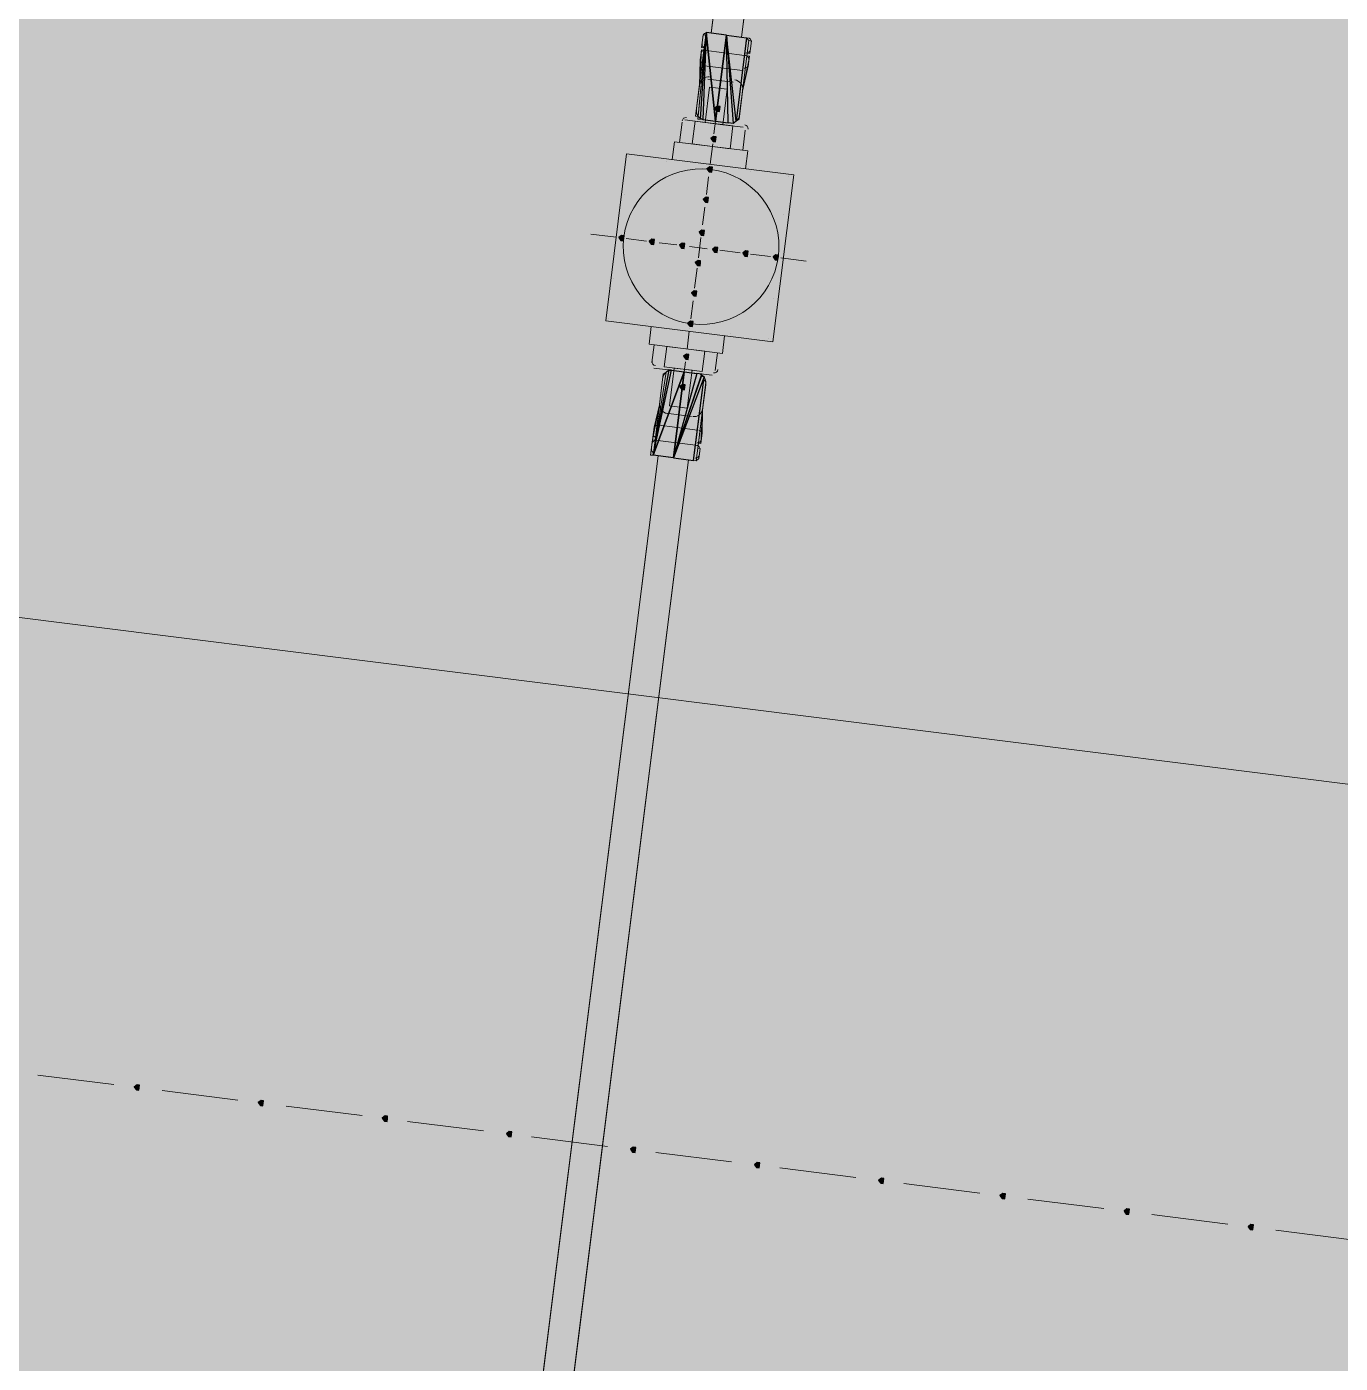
# Model space of a CAD drawing. Header units: metres. Extents: x -4 to 509425, y 7549 to 4732445.
# Drawn here: x 476014.905 to 476019.263, y 4719772.862 to 4719777.297 of the extents above; entities that cross this region are included whole.
import ezdxf

# ---------------------------------------------------------------- set-up
doc = ezdxf.new("R2010")
doc.units = ezdxf.units.M
doc.header["$LTSCALE"] = 0.01
doc.header["$MEASUREMENT"] = 0
doc.layers.get('0').update_dxf_attribs({"lineweight": 0})
for name, color, linetype in [('_SUBESTACIÓN', 1, 'Continuous'), ('NUDO GAROÑA', 211, 'Continuous'), ('SUBESTACION LA VID', 253, 'Continuous')]:
    doc.layers.add(name, color=color, linetype=linetype)

# ---------------------------------------------------------------- blocks, each defined once
blk = doc.blocks.new('A$Cfff6051d')
at = {"layer": 'SUBESTACION LA VID', "transparency": 33554687}
h = blk.add_hatch(color=256, dxfattribs=at)
h.dxf.hatch_style = 2
h.paths.add_polyline_path([(476017.204, 4719777.0247), (476017.2051, 4719777.0331), (476017.1967, 4719777.0342), (476017.1872, 4719777.0268), (476017.1946, 4719777.0174), (476017.203, 4719777.0163)])
h = blk.add_hatch(color=256, dxfattribs=at)
h.dxf.hatch_style = 2
h.paths.add_polyline_path([(476017.1914, 4719776.9239), (476017.1924, 4719776.9323), (476017.184, 4719776.9334), (476017.1746, 4719776.926), (476017.1819, 4719776.9166), (476017.1903, 4719776.9155)])
h = blk.add_hatch(color=256, dxfattribs=at)
h.dxf.hatch_style = 2
h.paths.add_polyline_path([(476017.1787, 4719776.8231), (476017.1798, 4719776.8315), (476017.1714, 4719776.8326), (476017.1619, 4719776.8252), (476017.1693, 4719776.8158), (476017.1777, 4719776.8147)])
h = blk.add_hatch(color=256, dxfattribs=at)
h.dxf.hatch_style = 2
h.paths.add_polyline_path([(476017.1661, 4719776.7223), (476017.1672, 4719776.7307), (476017.1588, 4719776.7318), (476017.1493, 4719776.7244), (476017.1567, 4719776.715), (476017.1651, 4719776.7139)])
h = blk.add_hatch(color=256, dxfattribs=at)
h.dxf.hatch_style = 2
h.paths.add_polyline_path([(476017.1524, 4719776.6131), (476017.1535, 4719776.6215), (476017.1451, 4719776.6226), (476017.1356, 4719776.6152), (476017.143, 4719776.6058), (476017.1514, 4719776.6047)])
h = blk.add_hatch(color=256, dxfattribs=at)
h.dxf.hatch_style = 2
h.paths.add_polyline_path([(476016.8857, 4719776.5954), (476016.8867, 4719776.6038), (476016.8783, 4719776.6048), (476016.8689, 4719776.5975), (476016.8762, 4719776.588), (476016.8846, 4719776.587)])
h = blk.add_hatch(color=256, dxfattribs=at)
h.dxf.hatch_style = 2
h.paths.add_polyline_path([(476016.9865, 4719776.5827), (476016.9875, 4719776.5911), (476016.9791, 4719776.5922), (476016.9697, 4719776.5848), (476016.977, 4719776.5754), (476016.9854, 4719776.5743)])
h = blk.add_hatch(color=256, dxfattribs=at)
h.dxf.hatch_style = 2
h.paths.add_polyline_path([(476017.0873, 4719776.5701), (476017.0883, 4719776.5785), (476017.0799, 4719776.5795), (476017.0705, 4719776.5722), (476017.0778, 4719776.5627), (476017.0862, 4719776.5617)])
h = blk.add_hatch(color=256, dxfattribs=at)
h.dxf.hatch_style = 2
h.paths.add_polyline_path([(476017.1965, 4719776.5564), (476017.1975, 4719776.5648), (476017.1891, 4719776.5658), (476017.1797, 4719776.5585), (476017.187, 4719776.549), (476017.1954, 4719776.548)])
h = blk.add_hatch(color=256, dxfattribs=at)
h.dxf.hatch_style = 2
h.paths.add_polyline_path([(476017.2973, 4719776.5437), (476017.2984, 4719776.5521), (476017.29, 4719776.5532), (476017.2805, 4719776.5459), (476017.2878, 4719776.5364), (476017.2962, 4719776.5353)])
h = blk.add_hatch(color=256, dxfattribs=at)
h.dxf.hatch_style = 2
h.paths.add_polyline_path([(476017.3981, 4719776.5311), (476017.3992, 4719776.5395), (476017.3908, 4719776.5406), (476017.3813, 4719776.5332), (476017.3886, 4719776.5238), (476017.397, 4719776.5227)])
h = blk.add_hatch(color=256, dxfattribs=at)
h.dxf.hatch_style = 2
h.paths.add_polyline_path([(476017.1398, 4719776.5123), (476017.1408, 4719776.5207), (476017.1324, 4719776.5218), (476017.123, 4719776.5144), (476017.1303, 4719776.505), (476017.1387, 4719776.5039)])
h = blk.add_hatch(color=256, dxfattribs=at)
h.dxf.hatch_style = 2
h.paths.add_polyline_path([(476017.1271, 4719776.4115), (476017.1282, 4719776.4199), (476017.1198, 4719776.4209), (476017.1103, 4719776.4136), (476017.1177, 4719776.4041), (476017.1261, 4719776.4031)])
h = blk.add_hatch(color=256, dxfattribs=at)
h.dxf.hatch_style = 2
h.paths.add_polyline_path([(476017.1145, 4719776.3107), (476017.1156, 4719776.3191), (476017.1072, 4719776.3201), (476017.0977, 4719776.3128), (476017.105, 4719776.3033), (476017.1134, 4719776.3023)])
h = blk.add_hatch(color=256, dxfattribs=at)
h.dxf.hatch_style = 2
h.paths.add_polyline_path([(476017.1008, 4719776.2015), (476017.1019, 4719776.2099), (476017.0935, 4719776.2109), (476017.084, 4719776.2036), (476017.0914, 4719776.1941), (476017.0998, 4719776.1931)])
h = blk.add_hatch(color=256, dxfattribs=at)
h.dxf.hatch_style = 2
h.paths.add_polyline_path([(476017.0882, 4719776.1007), (476017.0892, 4719776.1091), (476017.0808, 4719776.1101), (476017.0714, 4719776.1028), (476017.0787, 4719776.0933), (476017.0871, 4719776.0923)])
h = blk.add_hatch(color=256, dxfattribs=at)
h.dxf.hatch_style = 2
h.paths.add_polyline_path([(476015.278, 4719773.7764), (476015.2791, 4719773.7848), (476015.2707, 4719773.7859), (476015.2612, 4719773.7786), (476015.2686, 4719773.7691), (476015.277, 4719773.768)])
h = blk.add_hatch(color=256, dxfattribs=at)
h.dxf.hatch_style = 2
h.paths.add_polyline_path([(476015.6896, 4719773.7248), (476015.6907, 4719773.7332), (476015.6823, 4719773.7343), (476015.6728, 4719773.7269), (476015.6802, 4719773.7175), (476015.6886, 4719773.7164)])
h = blk.add_hatch(color=256, dxfattribs=at)
h.dxf.hatch_style = 2
h.paths.add_polyline_path([(476016.1013, 4719773.6732), (476016.1023, 4719773.6816), (476016.0939, 4719773.6827), (476016.0845, 4719773.6753), (476016.0918, 4719773.6659), (476016.1002, 4719773.6648)])
h = blk.add_hatch(color=256, dxfattribs=at)
h.dxf.hatch_style = 2
h.paths.add_polyline_path([(476016.5129, 4719773.6216), (476016.5139, 4719773.63), (476016.5055, 4719773.6311), (476016.4961, 4719773.6237), (476016.5034, 4719773.6143), (476016.5118, 4719773.6132)])
h = blk.add_hatch(color=256, dxfattribs=at)
h.dxf.hatch_style = 2
h.paths.add_polyline_path([(476016.9245, 4719773.57), (476016.9255, 4719773.5784), (476016.9171, 4719773.5795), (476016.9077, 4719773.5721), (476016.915, 4719773.5627), (476016.9234, 4719773.5616)])
h = blk.add_hatch(color=256, dxfattribs=at)
h.dxf.hatch_style = 2
h.paths.add_polyline_path([(476017.3361, 4719773.5184), (476017.3372, 4719773.5268), (476017.3288, 4719773.5279), (476017.3193, 4719773.5205), (476017.3266, 4719773.5111), (476017.335, 4719773.51)])
h = blk.add_hatch(color=256, dxfattribs=at)
h.dxf.hatch_style = 2
h.paths.add_polyline_path([(476017.7477, 4719773.4668), (476017.7488, 4719773.4752), (476017.7404, 4719773.4763), (476017.7309, 4719773.4689), (476017.7383, 4719773.4595), (476017.7467, 4719773.4584)])
h = blk.add_hatch(color=256, dxfattribs=at)
h.dxf.hatch_style = 2
h.paths.add_polyline_path([(476018.1509, 4719773.4163), (476018.152, 4719773.4247), (476018.1436, 4719773.4257), (476018.1341, 4719773.4184), (476018.1415, 4719773.4089), (476018.1499, 4719773.4079)])
h = blk.add_hatch(color=256, dxfattribs=at)
h.dxf.hatch_style = 2
h.paths.add_polyline_path([(476018.5626, 4719773.3647), (476018.5636, 4719773.3731), (476018.5552, 4719773.3741), (476018.5458, 4719773.3668), (476018.5531, 4719773.3573), (476018.5615, 4719773.3563)])
h = blk.add_hatch(color=256, dxfattribs=at)
h.dxf.hatch_style = 2
h.paths.add_polyline_path([(476018.9742, 4719773.3131), (476018.9752, 4719773.3215), (476018.9668, 4719773.3225), (476018.9574, 4719773.3152), (476018.9647, 4719773.3057), (476018.9731, 4719773.3047)])
at = {"layer": 'SUBESTACION LA VID', "lineweight": 15}
for p, q in [((476076.4761, 4719767.6143), (475978.9986, 4719779.835)), ((476017.3569, 4719778.7206), (476017.1758, 4719777.2757)), ((476017.4577, 4719778.7079), (476017.2766, 4719777.2631)), ((476017.1453, 4719777.2369), (476017.1484, 4719777.2621)), ((476017.159, 4719777.2778), (476017.2934, 4719777.261)), ((476017.3081, 4719777.2421), (476017.3049, 4719777.2169)), ((476017.139, 4719777.1865), (476017.1411, 4719777.2033)), ((476017.1516, 4719777.219), (476017.286, 4719777.2022)), ((476017.286, 4719777.2022), (476017.1516, 4719777.219)), ((476017.1368, 4719777.1014), (476017.139, 4719777.1865)), ((476017.2797, 4719777.1518), (476017.1453, 4719777.1686)), ((476017.2796, 4719777.0835), (476017.2986, 4719777.1665)), ((476017.3007, 4719777.1833), (476017.2986, 4719777.1665)), ((476017.1652, 4719777.1234), (476017.2492, 4719777.1129)), ((476017.1988, 4719777.051), (476017.2061, 4719777.1098)), ((476017.1263, 4719777.0174), (476017.1368, 4719777.1014)), ((476017.2796, 4719777.0835), (476017.2691, 4719776.9995)), ((476017.0706, 4719776.9135), (476017.079, 4719776.9807)), ((476017.0885, 4719776.988), (476017.1557, 4719776.9796)), ((476017.2324, 4719776.9785), (476017.1483, 4719776.989)), ((476017.1557, 4719776.9796), (476017.2145, 4719776.9722)), ((476017.1851, 4719776.9418), (476017.1935, 4719777.009)), ((476017.2145, 4719776.9722), (476017.2817, 4719776.9638)), ((476017.2806, 4719776.8871), (476017.289, 4719776.9543)), ((476017.0464, 4719776.8568), (476017.0538, 4719776.9156)), ((476017.0538, 4719776.9156), (476017.2974, 4719776.885)), ((476017.1724, 4719776.841), (476017.1809, 4719776.9082)), ((476017.2901, 4719776.8262), (476017.2974, 4719776.885)), ((476016.9026, 4719776.8663), (476016.9026, 4719776.8663)), ((476017.0286, 4719776.8505), (476017.0286, 4719776.8505)), ((476017.1598, 4719776.7402), (476017.1672, 4719776.799)), ((476017.1714, 4719776.8326), (476017.1714, 4719776.8326)), ((476017.3058, 4719776.8157), (476017.3058, 4719776.8157)), ((476017.4318, 4719776.7999), (476017.4318, 4719776.7999)), ((476016.8868, 4719776.7403), (476016.8868, 4719776.7403)), ((476017.1472, 4719776.6394), (476017.1545, 4719776.6982)), ((476017.416, 4719776.6739), (476017.416, 4719776.6739)), ((476016.8605, 4719776.5985), (476016.7765, 4719776.609)), ((476016.8689, 4719776.5975), (476016.8689, 4719776.5975)), ((476016.9613, 4719776.5859), (476016.8941, 4719776.5943)), ((476017.0621, 4719776.5732), (476017.0033, 4719776.5806)), ((476017.1335, 4719776.5302), (476017.1419, 4719776.5974)), ((476017.1629, 4719776.5606), (476017.1041, 4719776.568)), ((476017.2721, 4719776.5469), (476017.2049, 4719776.5553)), ((476017.3729, 4719776.5343), (476017.3057, 4719776.5427)), ((476017.3981, 4719776.5311), (476017.3981, 4719776.5311)), ((476017.4905, 4719776.5195), (476017.4065, 4719776.5301)), ((476017.1208, 4719776.4293), (476017.1293, 4719776.4966)), ((476016.852, 4719776.463), (476016.852, 4719776.463)), ((476017.3813, 4719776.3967), (476017.3813, 4719776.3967)), ((476017.1082, 4719776.3285), (476017.1156, 4719776.3873)), ((476016.8352, 4719776.3286), (476016.8352, 4719776.3286)), ((476016.9612, 4719776.3129), (476016.9612, 4719776.3129)), ((476016.9769, 4719776.3023), (476016.9696, 4719776.2435)), ((476017.0956, 4719776.2277), (476017.1029, 4719776.2865)), ((476017.104, 4719776.2949), (476017.104, 4719776.2949)), ((476017.2205, 4719776.2718), (476017.2132, 4719776.213)), ((476017.2384, 4719776.2781), (476017.2384, 4719776.2781)), ((476017.3644, 4719776.2623), (476017.3644, 4719776.2623)), ((476016.9696, 4719776.2435), (476017.2132, 4719776.213)), ((476016.9864, 4719776.2414), (476016.979, 4719776.1826)), ((476017.0829, 4719776.1269), (476017.0903, 4719776.1857)), ((476017.1964, 4719776.2151), (476017.189, 4719776.1563)), ((476016.9853, 4719776.1648), (476017.0525, 4719776.1564)), ((476017.1281, 4719776.1469), (476017.0441, 4719776.1574)), ((476017.0535, 4719776.1648), (476017.1123, 4719776.1574)), ((476017.1113, 4719776.149), (476017.1785, 4719776.1406)), ((476017.0147, 4719776.127), (476017.0041, 4719776.043)), ((476017.0703, 4719776.0261), (476017.0777, 4719776.0849)), ((476017.1469, 4719776.0251), (476017.1575, 4719776.1091)), ((476017.0041, 4719776.043), (476016.9852, 4719775.96)), ((476017.0262, 4719776.0146), (476017.1102, 4719776.0041)), ((476017.1469, 4719776.0251), (476017.1448, 4719775.94)), ((476016.9852, 4719775.96), (476016.9831, 4719775.9432)), ((476017.1301, 4719775.9589), (476016.9957, 4719775.9758)), ((476016.9789, 4719775.9096), (476016.9768, 4719775.8928)), ((476016.9894, 4719775.9254), (476017.1238, 4719775.9085)), ((476017.1238, 4719775.9085), (476016.9894, 4719775.9254)), ((476017.1427, 4719775.9232), (476017.1448, 4719775.94)), ((476016.9999, 4719775.8729), (476016.329, 4719770.5218)), ((476016.9831, 4719775.875), (476017.1175, 4719775.8581)), ((476017.1364, 4719775.8728), (476017.1385, 4719775.8896)), ((476017.1007, 4719775.8602), (476016.4298, 4719770.5092)), ((476015.194, 4719773.787), (476014.942, 4719773.8186)), ((476015.6056, 4719773.7354), (476015.3536, 4719773.767)), ((476016.0172, 4719773.6838), (476015.7652, 4719773.7154)), ((476016.4205, 4719773.6332), (476016.1685, 4719773.6648)), ((476016.8321, 4719773.5816), (476016.5801, 4719773.6132)), ((476017.2437, 4719773.53), (476016.9917, 4719773.5616)), ((476017.6553, 4719773.4784), (476017.4033, 4719773.51)), ((476018.0669, 4719773.4268), (476017.8149, 4719773.4584)), ((476018.4785, 4719773.3752), (476018.2265, 4719773.4068)), ((476018.8902, 4719773.3236), (476018.6382, 4719773.3552)), ((476019.3018, 4719773.272), (476019.0498, 4719773.3036))]:
    blk.add_line(p, q, dxfattribs=at)
at = {"layer": 'SUBESTACION LA VID', "lineweight": 0}
for p, q in [((476017.1326, 4719776.9995), (476017.159, 4719777.2778)), ((476017.1442, 4719777.2285), (476017.1484, 4719777.2621)), ((476017.1453, 4719777.2369), (476017.1484, 4719777.2621)), ((476017.1526, 4719777.2274), (476017.1579, 4719777.2694)), ((476017.2954, 4719777.2095), (476017.3007, 4719777.2515)), ((476017.3038, 4719777.2085), (476017.3081, 4719777.2421)), ((476017.1242, 4719777.0006), (476017.1516, 4719777.219)), ((476017.139, 4719777.1865), (476017.1432, 4719777.2201)), ((476017.139, 4719777.1865), (476017.1432, 4719777.2201)), ((476017.139, 4719777.1865), (476017.1421, 4719777.2117)), ((476017.139, 4719777.1865), (476017.1421, 4719777.2117)), ((476017.139, 4719777.1865), (476017.1421, 4719777.2117)), ((476017.2586, 4719776.9837), (476017.286, 4719777.2022)), ((476017.2796, 4719777.0835), (476017.2944, 4719777.2011)), ((476017.2796, 4719777.0835), (476017.2944, 4719777.2011)), ((476017.2796, 4719777.0835), (476017.2944, 4719777.2011)), ((476017.2796, 4719777.0835), (476017.3017, 4719777.1917)), ((476017.2796, 4719777.0835), (476017.3017, 4719777.1917)), ((476017.2681, 4719776.9911), (476017.2796, 4719777.0835)), ((476017.0262, 4719776.1511), (476016.9831, 4719775.875)), ((476017.0168, 4719776.1438), (476016.9894, 4719775.9254)), ((476017.1522, 4719776.1353), (476017.1175, 4719775.8581)), ((476017.1512, 4719776.1269), (476017.1238, 4719775.9085)), ((476017.1585, 4719776.1175), (476017.1469, 4719776.0251)), ((476017.1469, 4719776.0251), (476017.1333, 4719775.9159)), ((476017.1469, 4719776.0251), (476017.1333, 4719775.9159)), ((476017.1469, 4719776.0251), (476017.1417, 4719775.9148)), ((476017.1469, 4719776.0251), (476017.1417, 4719775.9148)), ((476016.9863, 4719775.9684), (476016.9821, 4719775.9348)), ((476016.9863, 4719775.9684), (476016.9821, 4719775.9348)), ((476016.9863, 4719775.9684), (476016.9821, 4719775.9348)), ((476016.9863, 4719775.9684), (476016.9821, 4719775.9348)), ((476016.9863, 4719775.9684), (476016.9821, 4719775.9348)), ((476016.9799, 4719775.918), (476016.9757, 4719775.8844)), ((476016.9894, 4719775.9254), (476016.9831, 4719775.875)), ((476016.9999, 4719775.8729), (476017.1007, 4719775.8602)), ((476017.1395, 4719775.898), (476017.1353, 4719775.8644))]:
    blk.add_line(p, q, dxfattribs=at)
at = {"layer": 'SUBESTACION LA VID', "lineweight": 15}
for points in [[(476017.3569, 4719778.7206), (476017.4577, 4719778.7079), (476017.2766, 4719777.2631), (476017.1758, 4719777.2757), (476017.3569, 4719778.7206)], [(476017.1263, 4719777.0174), (476017.1253, 4719777.009), (476017.1242, 4719777.0006), (476017.1326, 4719776.9995), (476017.1315, 4719776.9911), (476017.1399, 4719776.9901), (476017.1483, 4719776.989), (476017.1904, 4719776.9838), (476017.2262, 4719777.2694), (476017.159, 4719777.2778), (476017.1579, 4719777.2694), (476017.1495, 4719777.2705), (476017.1484, 4719777.2621), (476017.1453, 4719777.2369), (476017.1442, 4719777.2285), (476017.1526, 4719777.2274), (476017.1516, 4719777.219), (476017.1432, 4719777.2201), (476017.1421, 4719777.2117), (476017.1411, 4719777.2033), (476017.139, 4719777.1865), (476017.1368, 4719777.1014), (476017.1263, 4719777.0174)], [(476017.2691, 4719776.9995), (476017.2681, 4719776.9911), (476017.2586, 4719776.9837), (476017.2492, 4719776.9764), (476017.2324, 4719776.9785), (476017.1904, 4719776.9838), (476017.2262, 4719777.2694), (476017.2934, 4719777.261), (476017.3007, 4719777.2515), (476017.3091, 4719777.2505), (476017.3081, 4719777.2421), (476017.3049, 4719777.2169), (476017.3038, 4719777.2085), (476017.2954, 4719777.2095), (476017.2944, 4719777.2011), (476017.286, 4719777.2022), (476017.2944, 4719777.2011), (476017.3028, 4719777.2001), (476017.3017, 4719777.1917), (476017.3007, 4719777.1833), (476017.2986, 4719777.1665), (476017.2796, 4719777.0835), (476017.2691, 4719776.9995)], [(476017.1557, 4719776.9796), (476017.1704, 4719777.0972), (476017.2292, 4719777.0898), (476017.2145, 4719776.9722)], [(476017.1221, 4719776.9838), (476017.1126, 4719776.9082), (476017.2386, 4719776.8924), (476017.2481, 4719776.968), (476017.1221, 4719776.9838)], [(476017.4497, 4719776.8062), (476017.3801, 4719776.2518), (476016.8257, 4719776.3213), (476016.8952, 4719776.8757), (476017.4497, 4719776.8062)], [(476017.0199, 4719776.169), (476017.0284, 4719776.2362), (476017.1544, 4719776.2204), (476017.1459, 4719776.1532), (476017.0199, 4719776.169)], [(476017.0147, 4719776.127), (476017.0157, 4719776.1354), (476017.0168, 4719776.1438), (476017.0262, 4719776.1511), (476017.0357, 4719776.1585), (476017.0441, 4719776.1574), (476017.0861, 4719776.1521), (476017.0503, 4719775.8665), (476016.9831, 4719775.875), (476016.9747, 4719775.876), (476016.9757, 4719775.8844), (476016.9768, 4719775.8928), (476016.9789, 4719775.9096), (476016.9799, 4719775.918), (476016.981, 4719775.9264), (476016.9894, 4719775.9254), (476016.981, 4719775.9264), (476016.9821, 4719775.9348), (476016.9831, 4719775.9432), (476016.9852, 4719775.96), (476016.9863, 4719775.9684), (476017.0041, 4719776.043), (476017.0147, 4719776.127)], [(476017.0535, 4719776.1648), (476017.0377, 4719776.0387), (476017.0965, 4719776.0314), (476017.1123, 4719776.1574)], [(476017.1575, 4719776.1091), (476017.1585, 4719776.1175), (476017.1512, 4719776.1269), (476017.1522, 4719776.1353), (476017.1438, 4719776.1364), (476017.1449, 4719776.1448), (476017.1281, 4719776.1469), (476017.0861, 4719776.1521), (476017.0503, 4719775.8665), (476017.1175, 4719775.8581), (476017.1259, 4719775.8571), (476017.1353, 4719775.8644), (476017.1364, 4719775.8728), (476017.1385, 4719775.8896), (476017.1395, 4719775.898), (476017.1311, 4719775.8991), (476017.1322, 4719775.9075), (476017.1238, 4719775.9085), (476017.1322, 4719775.9075), (476017.1333, 4719775.9159), (476017.1417, 4719775.9148), (476017.1427, 4719775.9232), (476017.1448, 4719775.94), (476017.1459, 4719775.9484), (476017.1469, 4719776.0251), (476017.1575, 4719776.1091)], [(476016.9999, 4719775.8729), (476017.1007, 4719775.8602), (476016.4298, 4719770.5092), (476016.329, 4719770.5218), (476016.9999, 4719775.8729)]]:
    blk.add_lwpolyline(points, dxfattribs=at)
at = {"layer": 'SUBESTACION LA VID', "lineweight": 0}
for points in [[(476017.1579, 4719777.2694), (476017.1516, 4719777.219), (476017.1242, 4719777.0006), (476017.1516, 4719777.219), (476017.1579, 4719777.2694), (476017.1516, 4719777.219)], [(476017.1579, 4719777.2694), (476017.1516, 4719777.219), (476017.1253, 4719777.009)], [(476017.1315, 4719776.9911), (476017.159, 4719777.2778), (476017.1399, 4719776.9901)], [(476017.1432, 4719777.2201), (476017.1368, 4719777.1014), (476017.1516, 4719777.219), (476017.1579, 4719777.2694)], [(476017.1442, 4719777.2285), (476017.1495, 4719777.2705), (476017.1442, 4719777.2285)], [(476017.1442, 4719777.2285), (476017.1495, 4719777.2705), (476017.1442, 4719777.2285)], [(476017.1442, 4719777.2285), (476017.1495, 4719777.2705), (476017.1442, 4719777.2285)], [(476017.1442, 4719777.2285), (476017.1495, 4719777.2705), (476017.1442, 4719777.2285)], [(476017.1453, 4719777.2369), (476017.1484, 4719777.2621), (476017.1453, 4719777.2369)], [(476017.1453, 4719777.2369), (476017.1484, 4719777.2621), (476017.1453, 4719777.2369)], [(476017.2492, 4719776.9764), (476017.2262, 4719777.2694), (476017.2492, 4719776.9764)], [(476017.2934, 4719777.261), (476017.2586, 4719776.9837), (476017.286, 4719777.2022), (476017.2934, 4719777.261)], [(476017.2586, 4719776.9837), (476017.286, 4719777.2022), (476017.2923, 4719777.2526)], [(476017.3007, 4719777.2515), (476017.2944, 4719777.2011), (476017.2681, 4719776.9911), (476017.2944, 4719777.2011)], [(476017.2944, 4719777.2011), (476017.3007, 4719777.2515), (476017.2944, 4719777.2011)], [(476017.2954, 4719777.2095), (476017.3007, 4719777.2515), (476017.2954, 4719777.2095)], [(476017.2954, 4719777.2095), (476017.3007, 4719777.2515), (476017.2954, 4719777.2095)], [(476017.3038, 4719777.2085), (476017.3091, 4719777.2505), (476017.3038, 4719777.2085)], [(476017.3038, 4719777.2085), (476017.3091, 4719777.2505), (476017.3038, 4719777.2085), (476017.3081, 4719777.2421)], [(476017.3049, 4719777.2169), (476017.3081, 4719777.2421), (476017.3049, 4719777.2169)], [(476017.3049, 4719777.2169), (476017.3081, 4719777.2421), (476017.3049, 4719777.2169)], [(476017.1516, 4719777.219), (476017.1253, 4719777.009), (476017.1368, 4719777.1014)], [(476017.139, 4719777.1865), (476017.1421, 4719777.2117), (476017.139, 4719777.1865)], [(476017.139, 4719777.1865), (476017.1421, 4719777.2117), (476017.139, 4719777.1865)], [(476017.2796, 4719777.0835), (476017.3017, 4719777.1917), (476017.2986, 4719777.1665)], [(476017.2986, 4719777.1665), (476017.3017, 4719777.1917), (476017.2986, 4719777.1665)], [(476017.3017, 4719777.1917), (476017.2986, 4719777.1665), (476017.3007, 4719777.1833)], [(476017.0262, 4719776.1511), (476016.9831, 4719775.875), (476017.0346, 4719776.1501)], [(476016.9831, 4719775.875), (476016.9894, 4719775.9254), (476017.0168, 4719776.1438), (476016.9894, 4719775.9254), (476016.9831, 4719775.875), (476016.9894, 4719775.9254)], [(476016.9831, 4719775.875), (476016.9894, 4719775.9254), (476017.0157, 4719776.1354)], [(476016.9894, 4719775.9254), (476017.0157, 4719776.1354), (476017.0041, 4719776.043)], [(476017.1438, 4719776.1364), (476017.0503, 4719775.8665), (476017.1438, 4719776.1364)], [(476017.1512, 4719776.1269), (476017.1238, 4719775.9085), (476017.1175, 4719775.8581)], [(476017.1512, 4719776.1269), (476017.1238, 4719775.9085), (476017.1175, 4719775.8581)], [(476017.1259, 4719775.8571), (476017.1322, 4719775.9075), (476017.1585, 4719776.1175), (476017.1322, 4719775.9075)], [(476016.981, 4719775.9264), (476017.0041, 4719776.043), (476016.9894, 4719775.9254), (476016.9831, 4719775.875)], [(476017.1469, 4719776.0251), (476017.1322, 4719775.9075), (476017.1259, 4719775.8571), (476017.1322, 4719775.9075)], [(476017.1469, 4719776.0251), (476017.1417, 4719775.9148), (476017.1459, 4719775.9484)], [(476016.9852, 4719775.96), (476016.9831, 4719775.9432), (476016.9863, 4719775.9684)], [(476016.9863, 4719775.9684), (476016.9831, 4719775.9432), (476016.9863, 4719775.9684)], [(476016.9799, 4719775.918), (476016.9747, 4719775.876), (476016.981, 4719775.9264)], [(476016.981, 4719775.9264), (476016.9747, 4719775.876), (476016.981, 4719775.9264)], [(476016.9799, 4719775.918), (476016.9757, 4719775.8844), (476016.9799, 4719775.918), (476016.9757, 4719775.8844)], [(476016.9799, 4719775.918), (476016.9757, 4719775.8844), (476016.9799, 4719775.918)], [(476016.9799, 4719775.918), (476016.9757, 4719775.8844), (476016.9799, 4719775.918)], [(476016.9789, 4719775.9096), (476016.9757, 4719775.8844), (476016.9789, 4719775.9096)], [(476017.1322, 4719775.9075), (476017.1259, 4719775.8571), (476017.1322, 4719775.9075), (476017.1259, 4719775.8571)], [(476017.1322, 4719775.9075), (476017.1259, 4719775.8571), (476017.1311, 4719775.8991)], [(476017.1459, 4719775.9484), (476017.1417, 4719775.9148), (476017.1459, 4719775.9484)], [(476017.1459, 4719775.9484), (476017.1427, 4719775.9232), (476017.1459, 4719775.9484)], [(476017.1395, 4719775.898), (476017.1353, 4719775.8644), (476017.1395, 4719775.898)], [(476017.1395, 4719775.898), (476017.1353, 4719775.8644), (476017.1395, 4719775.898), (476017.1353, 4719775.8644)], [(476017.1395, 4719775.898), (476017.1353, 4719775.8644), (476017.1385, 4719775.8896)], [(476017.1353, 4719775.8644), (476017.1385, 4719775.8896), (476017.1364, 4719775.8728)]]:
    blk.add_lwpolyline(points, dxfattribs=at)
at = {"layer": 'SUBESTACION LA VID'}
for points in [[(476017.2262, 4719777.2694), (476017.159, 4719777.2778), (476017.1904, 4719776.9838)], [(476017.2934, 4719777.261), (476017.2586, 4719776.9837), (476017.2262, 4719777.2694)], [(476017.204, 4719777.0247), (476017.2051, 4719777.0331), (476017.1967, 4719777.0342), (476017.1872, 4719777.0268), (476017.1946, 4719777.0174), (476017.203, 4719777.0163)], [(476017.1914, 4719776.9239), (476017.1924, 4719776.9323), (476017.184, 4719776.9334), (476017.1746, 4719776.926), (476017.1819, 4719776.9166), (476017.1903, 4719776.9155)], [(476017.1787, 4719776.8231), (476017.1798, 4719776.8315), (476017.1714, 4719776.8326), (476017.1619, 4719776.8252), (476017.1693, 4719776.8158), (476017.1777, 4719776.8147)], [(476017.1661, 4719776.7223), (476017.1672, 4719776.7307), (476017.1588, 4719776.7318), (476017.1493, 4719776.7244), (476017.1567, 4719776.715), (476017.1651, 4719776.7139)], [(476017.1524, 4719776.6131), (476017.1535, 4719776.6215), (476017.1451, 4719776.6226), (476017.1356, 4719776.6152), (476017.143, 4719776.6058), (476017.1514, 4719776.6047)], [(476016.8857, 4719776.5954), (476016.8867, 4719776.6038), (476016.8783, 4719776.6048), (476016.8689, 4719776.5975), (476016.8762, 4719776.588), (476016.8846, 4719776.587)], [(476016.9865, 4719776.5827), (476016.9875, 4719776.5911), (476016.9791, 4719776.5922), (476016.9697, 4719776.5848), (476016.977, 4719776.5754), (476016.9854, 4719776.5743)], [(476017.0873, 4719776.5701), (476017.0883, 4719776.5785), (476017.0799, 4719776.5795), (476017.0705, 4719776.5722), (476017.0778, 4719776.5627), (476017.0862, 4719776.5617)], [(476017.1965, 4719776.5564), (476017.1975, 4719776.5648), (476017.1891, 4719776.5658), (476017.1797, 4719776.5585), (476017.187, 4719776.549), (476017.1954, 4719776.548)], [(476017.2973, 4719776.5437), (476017.2984, 4719776.5521), (476017.29, 4719776.5532), (476017.2805, 4719776.5459), (476017.2878, 4719776.5364), (476017.2962, 4719776.5353)], [(476017.3981, 4719776.5311), (476017.3992, 4719776.5395), (476017.3908, 4719776.5406), (476017.3813, 4719776.5332), (476017.3886, 4719776.5238), (476017.397, 4719776.5227)], [(476017.1398, 4719776.5123), (476017.1408, 4719776.5207), (476017.1324, 4719776.5218), (476017.123, 4719776.5144), (476017.1303, 4719776.505), (476017.1387, 4719776.5039)], [(476017.1271, 4719776.4115), (476017.1282, 4719776.4199), (476017.1198, 4719776.4209), (476017.1103, 4719776.4136), (476017.1177, 4719776.4041), (476017.1261, 4719776.4031)], [(476017.1145, 4719776.3107), (476017.1156, 4719776.3191), (476017.1072, 4719776.3201), (476017.0977, 4719776.3128), (476017.105, 4719776.3033), (476017.1134, 4719776.3023)], [(476017.1008, 4719776.2015), (476017.1019, 4719776.2099), (476017.0935, 4719776.2109), (476017.084, 4719776.2036), (476017.0914, 4719776.1941), (476017.0998, 4719776.1931)], [(476017.0503, 4719775.8665), (476016.9831, 4719775.875), (476017.0861, 4719776.1521)], [(476017.1175, 4719775.8581), (476017.1522, 4719776.1353), (476017.0503, 4719775.8665)], [(476017.0882, 4719776.1007), (476017.0892, 4719776.1091), (476017.0808, 4719776.1101), (476017.0714, 4719776.1028), (476017.0787, 4719776.0933), (476017.0871, 4719776.0923)], [(476015.278, 4719773.7764), (476015.2791, 4719773.7848), (476015.2707, 4719773.7859), (476015.2612, 4719773.7786), (476015.2686, 4719773.7691), (476015.277, 4719773.768)], [(476015.6896, 4719773.7248), (476015.6907, 4719773.7332), (476015.6823, 4719773.7343), (476015.6728, 4719773.7269), (476015.6802, 4719773.7175), (476015.6886, 4719773.7164)], [(476016.1013, 4719773.6732), (476016.1023, 4719773.6816), (476016.0939, 4719773.6827), (476016.0845, 4719773.6753), (476016.0918, 4719773.6659), (476016.1002, 4719773.6648)], [(476016.5129, 4719773.6216), (476016.5139, 4719773.63), (476016.5055, 4719773.6311), (476016.4961, 4719773.6237), (476016.5034, 4719773.6143), (476016.5118, 4719773.6132)], [(476016.9245, 4719773.57), (476016.9255, 4719773.5784), (476016.9171, 4719773.5795), (476016.9077, 4719773.5721), (476016.915, 4719773.5627), (476016.9234, 4719773.5616)], [(476017.3361, 4719773.5184), (476017.3372, 4719773.5268), (476017.3288, 4719773.5279), (476017.3193, 4719773.5205), (476017.3266, 4719773.5111), (476017.335, 4719773.51)], [(476017.7477, 4719773.4668), (476017.7488, 4719773.4752), (476017.7404, 4719773.4763), (476017.7309, 4719773.4689), (476017.7383, 4719773.4595), (476017.7467, 4719773.4584)], [(476018.1509, 4719773.4163), (476018.152, 4719773.4247), (476018.1436, 4719773.4257), (476018.1341, 4719773.4184), (476018.1415, 4719773.4089), (476018.1499, 4719773.4079)], [(476018.5626, 4719773.3647), (476018.5636, 4719773.3731), (476018.5552, 4719773.3741), (476018.5458, 4719773.3668), (476018.5531, 4719773.3573), (476018.5615, 4719773.3563)], [(476018.9742, 4719773.3131), (476018.9752, 4719773.3215), (476018.9668, 4719773.3225), (476018.9574, 4719773.3152), (476018.9647, 4719773.3057), (476018.9731, 4719773.3047)]]:
    blk.add_lwpolyline(points, close=True, dxfattribs=at)
at = {"layer": 'SUBESTACION LA VID', "lineweight": 0}
for points in [[(476017.2262, 4719777.2694), (476017.159, 4719777.2778), (476017.1904, 4719776.9838)], [(476017.2934, 4719777.261), (476017.2586, 4719776.9837), (476017.2262, 4719777.2694)], [(476017.204, 4719777.0247), (476017.2051, 4719777.0331), (476017.1967, 4719777.0342), (476017.1872, 4719777.0268), (476017.1946, 4719777.0174), (476017.203, 4719777.0163)], [(476017.1914, 4719776.9239), (476017.1924, 4719776.9323), (476017.184, 4719776.9334), (476017.1746, 4719776.926), (476017.1819, 4719776.9166), (476017.1903, 4719776.9155)], [(476017.1787, 4719776.8231), (476017.1798, 4719776.8315), (476017.1714, 4719776.8326), (476017.1619, 4719776.8252), (476017.1693, 4719776.8158), (476017.1777, 4719776.8147)], [(476017.1661, 4719776.7223), (476017.1672, 4719776.7307), (476017.1588, 4719776.7318), (476017.1493, 4719776.7244), (476017.1567, 4719776.715), (476017.1651, 4719776.7139)], [(476017.1524, 4719776.6131), (476017.1535, 4719776.6215), (476017.1451, 4719776.6226), (476017.1356, 4719776.6152), (476017.143, 4719776.6058), (476017.1514, 4719776.6047)], [(476016.8857, 4719776.5954), (476016.8867, 4719776.6038), (476016.8783, 4719776.6048), (476016.8689, 4719776.5975), (476016.8762, 4719776.588), (476016.8846, 4719776.587)], [(476016.9865, 4719776.5827), (476016.9875, 4719776.5911), (476016.9791, 4719776.5922), (476016.9697, 4719776.5848), (476016.977, 4719776.5754), (476016.9854, 4719776.5743)], [(476017.0873, 4719776.5701), (476017.0883, 4719776.5785), (476017.0799, 4719776.5795), (476017.0705, 4719776.5722), (476017.0778, 4719776.5627), (476017.0862, 4719776.5617)], [(476017.1965, 4719776.5564), (476017.1975, 4719776.5648), (476017.1891, 4719776.5658), (476017.1797, 4719776.5585), (476017.187, 4719776.549), (476017.1954, 4719776.548)], [(476017.2973, 4719776.5437), (476017.2984, 4719776.5521), (476017.29, 4719776.5532), (476017.2805, 4719776.5459), (476017.2878, 4719776.5364), (476017.2962, 4719776.5353)], [(476017.3981, 4719776.5311), (476017.3992, 4719776.5395), (476017.3908, 4719776.5406), (476017.3813, 4719776.5332), (476017.3886, 4719776.5238), (476017.397, 4719776.5227)], [(476017.1398, 4719776.5123), (476017.1408, 4719776.5207), (476017.1324, 4719776.5218), (476017.123, 4719776.5144), (476017.1303, 4719776.505), (476017.1387, 4719776.5039)], [(476017.1271, 4719776.4115), (476017.1282, 4719776.4199), (476017.1198, 4719776.4209), (476017.1103, 4719776.4136), (476017.1177, 4719776.4041), (476017.1261, 4719776.4031)], [(476017.1145, 4719776.3107), (476017.1156, 4719776.3191), (476017.1072, 4719776.3201), (476017.0977, 4719776.3128), (476017.105, 4719776.3033), (476017.1134, 4719776.3023)], [(476017.1008, 4719776.2015), (476017.1019, 4719776.2099), (476017.0935, 4719776.2109), (476017.084, 4719776.2036), (476017.0914, 4719776.1941), (476017.0998, 4719776.1931)], [(476017.0503, 4719775.8665), (476016.9831, 4719775.875), (476017.0861, 4719776.1521)], [(476017.1175, 4719775.8581), (476017.1522, 4719776.1353), (476017.0503, 4719775.8665)], [(476017.0882, 4719776.1007), (476017.0892, 4719776.1091), (476017.0808, 4719776.1101), (476017.0714, 4719776.1028), (476017.0787, 4719776.0933), (476017.0871, 4719776.0923)], [(476015.278, 4719773.7764), (476015.2791, 4719773.7848), (476015.2707, 4719773.7859), (476015.2612, 4719773.7786), (476015.2686, 4719773.7691), (476015.277, 4719773.768)], [(476015.6896, 4719773.7248), (476015.6907, 4719773.7332), (476015.6823, 4719773.7343), (476015.6728, 4719773.7269), (476015.6802, 4719773.7175), (476015.6886, 4719773.7164)], [(476016.1013, 4719773.6732), (476016.1023, 4719773.6816), (476016.0939, 4719773.6827), (476016.0845, 4719773.6753), (476016.0918, 4719773.6659), (476016.1002, 4719773.6648)], [(476016.5129, 4719773.6216), (476016.5139, 4719773.63), (476016.5055, 4719773.6311), (476016.4961, 4719773.6237), (476016.5034, 4719773.6143), (476016.5118, 4719773.6132)], [(476016.9245, 4719773.57), (476016.9255, 4719773.5784), (476016.9171, 4719773.5795), (476016.9077, 4719773.5721), (476016.915, 4719773.5627), (476016.9234, 4719773.5616)], [(476017.3361, 4719773.5184), (476017.3372, 4719773.5268), (476017.3288, 4719773.5279), (476017.3193, 4719773.5205), (476017.3266, 4719773.5111), (476017.335, 4719773.51)], [(476017.7477, 4719773.4668), (476017.7488, 4719773.4752), (476017.7404, 4719773.4763), (476017.7309, 4719773.4689), (476017.7383, 4719773.4595), (476017.7467, 4719773.4584)], [(476018.1509, 4719773.4163), (476018.152, 4719773.4247), (476018.1436, 4719773.4257), (476018.1341, 4719773.4184), (476018.1415, 4719773.4089), (476018.1499, 4719773.4079)], [(476018.5626, 4719773.3647), (476018.5636, 4719773.3731), (476018.5552, 4719773.3741), (476018.5458, 4719773.3668), (476018.5531, 4719773.3573), (476018.5615, 4719773.3563)], [(476018.9742, 4719773.3131), (476018.9752, 4719773.3215), (476018.9668, 4719773.3225), (476018.9574, 4719773.3152), (476018.9647, 4719773.3057), (476018.9731, 4719773.3047)]]:
    blk.add_lwpolyline(points, close=True, dxfattribs=at)
at = {"layer": 'SUBESTACION LA VID'}
for points in [[(476017.1483, 4719776.989), (476017.1483, 4719776.989), (476017.159, 4719777.2778), (476017.159, 4719777.2778), (476017.159, 4719777.2778), (476017.1399, 4719776.9901), (476017.1399, 4719776.9901), (476017.1399, 4719776.9901), (476017.1483, 4719776.989), (476017.1483, 4719776.989)], [(476017.1904, 4719776.9838), (476017.1904, 4719776.9838), (476017.1483, 4719776.989), (476017.1483, 4719776.989), (476017.1483, 4719776.989), (476017.159, 4719777.2778), (476017.159, 4719777.2778), (476017.159, 4719777.2778), (476017.1904, 4719776.9838), (476017.1904, 4719776.9838)], [(476017.1904, 4719776.9838), (476017.1904, 4719776.9838), (476017.2262, 4719777.2694), (476017.2262, 4719777.2694), (476017.2262, 4719777.2694), (476017.2324, 4719776.9785), (476017.2324, 4719776.9785), (476017.2324, 4719776.9785), (476017.1904, 4719776.9838), (476017.1904, 4719776.9838)], [(476017.2262, 4719777.2694), (476017.2262, 4719777.2694), (476017.2324, 4719776.9785), (476017.2324, 4719776.9785), (476017.2324, 4719776.9785), (476017.2492, 4719776.9764), (476017.2492, 4719776.9764), (476017.2492, 4719776.9764), (476017.2262, 4719777.2694), (476017.2262, 4719777.2694)], [(476017.0441, 4719776.1574), (476017.0441, 4719776.1574), (476016.9831, 4719775.875), (476016.9831, 4719775.875), (476016.9831, 4719775.875), (476017.0357, 4719776.1585), (476017.0357, 4719776.1585), (476017.0357, 4719776.1585), (476017.0441, 4719776.1574), (476017.0441, 4719776.1574)], [(476017.0861, 4719776.1521), (476017.0861, 4719776.1521), (476017.0441, 4719776.1574), (476017.0441, 4719776.1574), (476017.0441, 4719776.1574), (476016.9831, 4719775.875), (476016.9831, 4719775.875), (476016.9831, 4719775.875), (476017.0861, 4719776.1521), (476017.0861, 4719776.1521)], [(476017.0861, 4719776.1521), (476017.0861, 4719776.1521), (476017.0503, 4719775.8665), (476017.0503, 4719775.8665), (476017.0503, 4719775.8665), (476017.1281, 4719776.1469), (476017.1281, 4719776.1469), (476017.1281, 4719776.1469), (476017.0861, 4719776.1521), (476017.0861, 4719776.1521)], [(476017.0503, 4719775.8665), (476017.0503, 4719775.8665), (476017.1281, 4719776.1469), (476017.1281, 4719776.1469), (476017.1281, 4719776.1469), (476017.1449, 4719776.1448), (476017.1449, 4719776.1448), (476017.1449, 4719776.1448), (476017.0503, 4719775.8665), (476017.0503, 4719775.8665)]]:
    blk.add_open_spline(points, degree=3, knots=[0, 0, 0, 0, 1, 1, 1, 2, 2, 2, 3, 3, 3, 3], dxfattribs=at)
at = {"layer": 'SUBESTACION LA VID', "lineweight": 0}
for points in [[(476017.1483, 4719776.989), (476017.1483, 4719776.989), (476017.159, 4719777.2778), (476017.159, 4719777.2778), (476017.159, 4719777.2778), (476017.1399, 4719776.9901), (476017.1399, 4719776.9901), (476017.1399, 4719776.9901), (476017.1483, 4719776.989), (476017.1483, 4719776.989)], [(476017.1904, 4719776.9838), (476017.1904, 4719776.9838), (476017.1483, 4719776.989), (476017.1483, 4719776.989), (476017.1483, 4719776.989), (476017.159, 4719777.2778), (476017.159, 4719777.2778), (476017.159, 4719777.2778), (476017.1904, 4719776.9838), (476017.1904, 4719776.9838)], [(476017.1904, 4719776.9838), (476017.1904, 4719776.9838), (476017.2262, 4719777.2694), (476017.2262, 4719777.2694), (476017.2262, 4719777.2694), (476017.2324, 4719776.9785), (476017.2324, 4719776.9785), (476017.2324, 4719776.9785), (476017.1904, 4719776.9838), (476017.1904, 4719776.9838)], [(476017.2262, 4719777.2694), (476017.2262, 4719777.2694), (476017.2324, 4719776.9785), (476017.2324, 4719776.9785), (476017.2324, 4719776.9785), (476017.2492, 4719776.9764), (476017.2492, 4719776.9764), (476017.2492, 4719776.9764), (476017.2262, 4719777.2694), (476017.2262, 4719777.2694)], [(476017.0441, 4719776.1574), (476017.0441, 4719776.1574), (476016.9831, 4719775.875), (476016.9831, 4719775.875), (476016.9831, 4719775.875), (476017.0357, 4719776.1585), (476017.0357, 4719776.1585), (476017.0357, 4719776.1585), (476017.0441, 4719776.1574), (476017.0441, 4719776.1574)], [(476017.0861, 4719776.1521), (476017.0861, 4719776.1521), (476017.0441, 4719776.1574), (476017.0441, 4719776.1574), (476017.0441, 4719776.1574), (476016.9831, 4719775.875), (476016.9831, 4719775.875), (476016.9831, 4719775.875), (476017.0861, 4719776.1521), (476017.0861, 4719776.1521)], [(476017.0861, 4719776.1521), (476017.0861, 4719776.1521), (476017.0503, 4719775.8665), (476017.0503, 4719775.8665), (476017.0503, 4719775.8665), (476017.1281, 4719776.1469), (476017.1281, 4719776.1469), (476017.1281, 4719776.1469), (476017.0861, 4719776.1521), (476017.0861, 4719776.1521)], [(476017.0503, 4719775.8665), (476017.0503, 4719775.8665), (476017.1281, 4719776.1469), (476017.1281, 4719776.1469), (476017.1281, 4719776.1469), (476017.1449, 4719776.1448), (476017.1449, 4719776.1448), (476017.1449, 4719776.1448), (476017.0503, 4719775.8665), (476017.0503, 4719775.8665)]]:
    blk.add_open_spline(points, degree=3, knots=[0, 0, 0, 0, 1, 1, 1, 2, 2, 2, 3, 3, 3, 3], dxfattribs=at)
at = {"layer": 'SUBESTACION LA VID', "lineweight": 15}
for points in [[(476017.1458, 4719777.2411), (476017.1449, 4719777.2341), (476017.1499, 4719777.2278), (476017.1568, 4719777.2269)], [(476017.1632, 4719777.2773), (476017.1562, 4719777.2782), (476017.1498, 4719777.2732), (476017.149, 4719777.2663)], [(476017.3086, 4719777.2463), (476017.3095, 4719777.2532), (476017.3045, 4719777.2596), (476017.2976, 4719777.2604)], [(476017.1558, 4719777.2185), (476017.1488, 4719777.2194), (476017.1425, 4719777.2144), (476017.1416, 4719777.2075)], [(476017.3012, 4719777.1875), (476017.3021, 4719777.1944), (476017.2971, 4719777.2008), (476017.2902, 4719777.2016)], [(476017.2912, 4719777.21), (476017.2982, 4719777.2092), (476017.3045, 4719777.2141), (476017.3054, 4719777.2211)], [(476017.1395, 4719777.1907), (476017.1386, 4719777.1837), (476017.1436, 4719777.1774), (476017.1505, 4719777.1765)], [(476017.2849, 4719777.1596), (476017.2919, 4719777.1588), (476017.2982, 4719777.1637), (476017.2991, 4719777.1706)], [(476017.1705, 4719777.1313), (476017.1542, 4719777.1334), (476017.1394, 4719777.1218), (476017.1374, 4719777.1056)], [(476017.2802, 4719777.0877), (476017.2822, 4719777.1039), (476017.2707, 4719777.1188), (476017.2545, 4719777.1208)], [(476017.1268, 4719777.0216), (476017.1248, 4719777.0054), (476017.1363, 4719776.9905), (476017.1525, 4719776.9885)], [(476017.0937, 4719776.9959), (476017.0868, 4719776.9968), (476017.0804, 4719776.9918), (476017.0796, 4719776.9849)], [(476017.2366, 4719776.978), (476017.2528, 4719776.9759), (476017.2676, 4719776.9875), (476017.2696, 4719777.0037)], [(476017.298, 4719776.9575), (476017.2988, 4719776.9644), (476017.2939, 4719776.9708), (476017.287, 4719776.9717)], [(476016.9795, 4719776.1868), (476016.9786, 4719776.1799), (476016.9836, 4719776.1735), (476016.9905, 4719776.1727)], [(476017.0483, 4719776.1569), (476017.0321, 4719776.1589), (476017.0172, 4719776.1474), (476017.0152, 4719776.1312)], [(476017.158, 4719776.1133), (476017.16, 4719776.1295), (476017.1485, 4719776.1443), (476017.1323, 4719776.1463)], [(476017.1837, 4719776.1484), (476017.1907, 4719776.1476), (476017.1971, 4719776.1525), (476017.1979, 4719776.1595)], [(476017.0047, 4719776.0472), (476017.0026, 4719776.0309), (476017.0141, 4719776.0161), (476017.0304, 4719776.0141)], [(476017.1144, 4719776.0035), (476017.1306, 4719776.0015), (476017.1454, 4719776.013), (476017.1475, 4719776.0293)], [(476016.9999, 4719775.9752), (476016.993, 4719775.9761), (476016.9866, 4719775.9712), (476016.9857, 4719775.9642)], [(476017.1453, 4719775.9442), (476017.1462, 4719775.9512), (476017.1413, 4719775.9575), (476017.1343, 4719775.9584)], [(476016.9936, 4719775.9248), (476016.9866, 4719775.9257), (476016.9803, 4719775.9208), (476016.9794, 4719775.9138)], [(476016.9836, 4719775.9474), (476016.9828, 4719775.9404), (476016.9877, 4719775.9341), (476016.9947, 4719775.9332)], [(476017.139, 4719775.8938), (476017.1399, 4719775.9008), (476017.135, 4719775.9071), (476017.128, 4719775.908)], [(476017.1291, 4719775.9164), (476017.136, 4719775.9155), (476017.1424, 4719775.9204), (476017.1432, 4719775.9274)], [(476016.9773, 4719775.897), (476016.9764, 4719775.89), (476016.9814, 4719775.8837), (476016.9883, 4719775.8828)], [(476017.1227, 4719775.866), (476017.1297, 4719775.8651), (476017.136, 4719775.87), (476017.1369, 4719775.877)]]:
    blk.add_open_spline(points, degree=3, dxfattribs=at)
blk.add_open_spline([(476017.1745, 4719776.8236), (476017.033, 4719776.8414), (476016.9039, 4719776.741), (476016.8862, 4719776.5996), (476016.8685, 4719776.458), (476016.9688, 4719776.329), (476017.1103, 4719776.3112), (476017.2518, 4719776.2935), (476017.3809, 4719776.3938), (476017.3986, 4719776.5353), (476017.4164, 4719776.6768), (476017.316, 4719776.8059), (476017.1745, 4719776.8236)], degree=3, knots=[0, 0, 0, 0, 1, 1, 1, 2, 2, 2, 3, 3, 3, 4, 4, 4, 4], dxfattribs=at)

msp = doc.modelspace()

# ---------------------------------------------------------------- hatches: boundary and pattern name
at = {"layer": '_SUBESTACIÓN', "transparency": 33554559}
h = msp.add_hatch(color=1, dxfattribs=at)
h.dxf.hatch_style = 1
h.paths.add_polyline_path([(475968.6399, 4719805.825), (476089.9386, 4719790.615), (476078.1686, 4719696.74), (475956.8686, 4719711.9502)])

# ---------------------------------------------------------------- linework, layer by layer
at = {"layer": 'NUDO GAROÑA', "color": 1, "const_width": 10}
msp.add_lwpolyline([(476020.09, 4719778), (476049.4926, 4719860.7903)], dxfattribs=at)

# ---------------------------------------------------------------- block references
at = {"linetype": 'Continuous'}
msp.add_blockref('A$Cfff6051d', (0, 0), dxfattribs=at)

doc.saveas('drawing.dxf')
